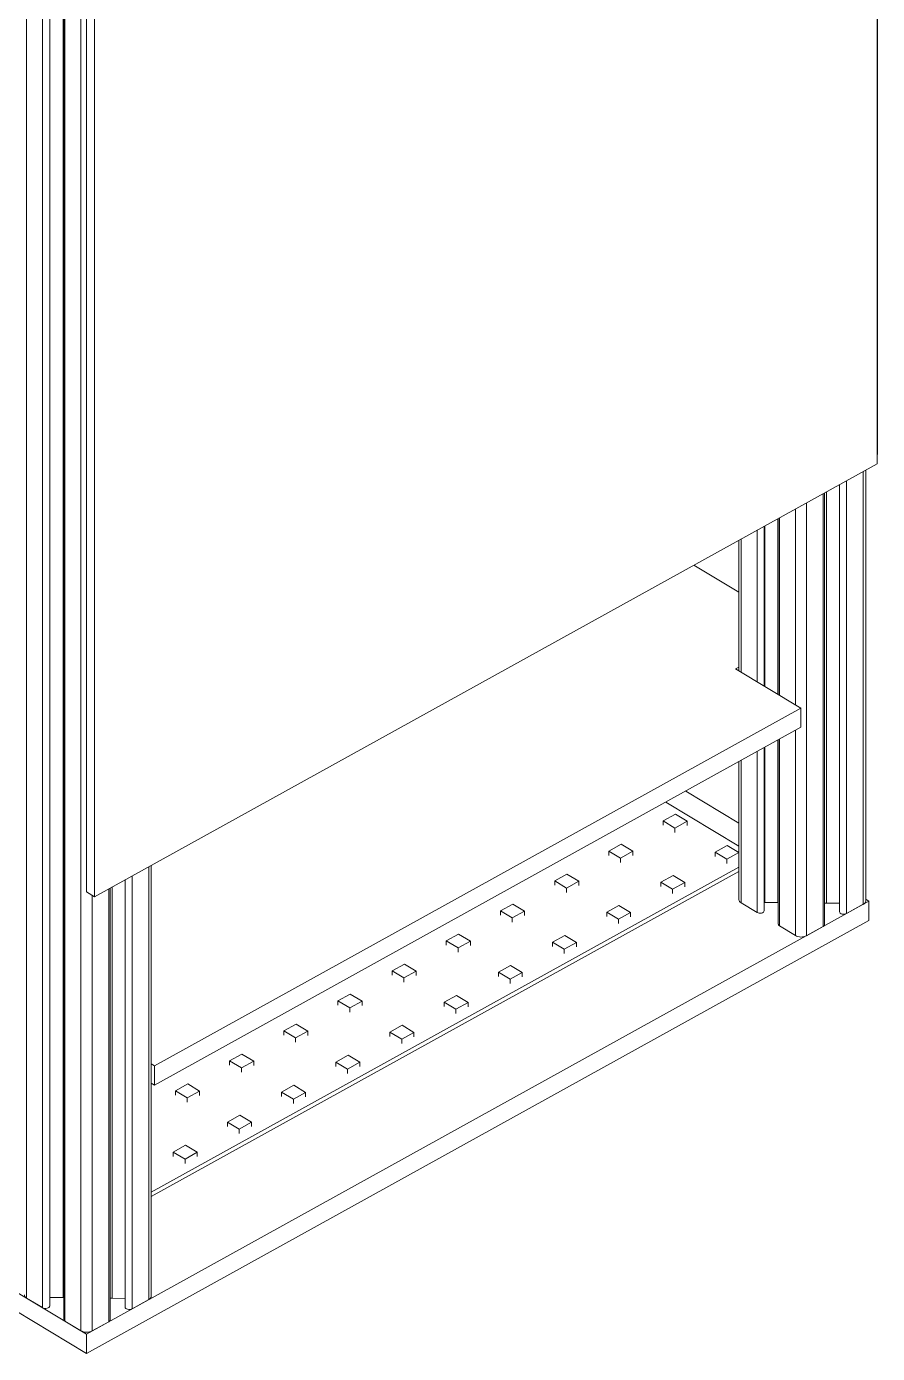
# Model space of a CAD drawing. Header units: inches. Extents: x 4 to 26.1, y 6.7 to 41.9.
# Drawn here: x 17.05 to 26.07, y 6.71 to 20.8 of the extents above; entities that cross this region are included whole.
import ezdxf

# ---------------------------------------------------------------- set-up
doc = ezdxf.new("R2010")
doc.units = ezdxf.units.IN
doc.header["$MEASUREMENT"] = 0
doc.layers.add('rails', color=7, linetype='Continuous', lineweight=35, true_color=0xd4d4d4)

# ---------------------------------------------------------------- blocks, each defined once
blk = doc.blocks.new('A$C382235AA')
at = {"color": 0, "linetype": 'Continuous', "lineweight": 0, "extrusion": (-4.89431e-17, 0.816497, 0.57735)}
for p, q in [((0.253, 25.221), (0.253, 10.524)), ((0.25, 10.422), (0.25, 25.119)), ((-8.771, 1.567), (-8.771, 20.959)), ((-8.601, 1.465), (-8.601, 20.857)), ((-8.526, 1.482), (-8.526, 20.874)), ((-8.382, 1.571), (-8.382, 20.963)), ((-8.376, 1.339), (-8.376, 20.731)), ((-8.364, 1.322), (-8.364, 20.714)), ((-8.194, 1.22), (-8.194, 20.611)), ((-8.136, 5.878), (-8.136, 20.575)), ((-8.05, 20.523), (-8.05, 5.826)), ((0.25, 10.522), (0.253, 10.524)), ((-8.05, 5.826), (0.25, 10.422)), ((0.103, 5.746), (0.103, 10.341)), ((0.129, 5.78), (0.129, 10.355)), ((-0.147, 5.666), (-0.147, 10.202)), ((-0.074, 5.648), (-0.074, 10.243)), ((-0.499, 5.413), (-0.499, 10.007)), ((-0.321, 5.511), (-0.321, 10.106)), ((-0.308, 5.529), (-0.308, 10.113)), ((-0.285, 10.126), (-0.285, 5.759)), ((-0.616, 7.863), (-0.616, 9.942)), ((-0.948, 8.064), (-0.948, 9.758)), ((-0.942, 9.762), (-0.942, 8.059)), ((-0.804, 7.977), (-0.804, 9.838)), ((-0.798, 7.973), (-0.798, 9.842)), ((-0.786, 7.966), (-0.786, 9.848)), ((-1.216, 8.225), (-1.216, 9.61)), ((-1.193, 8.211), (-1.193, 9.623)), ((-1.023, 8.109), (-1.023, 9.717)), ((-1.216, 9.059), (-1.693, 9.346)), ((-1.251, 8.246), (-1.216, 8.265)), ((-0.558, 7.829), (-1.251, 8.246)), ((-7.414, 4.032), (-0.558, 7.829)), ((-0.558, 7.829), (-0.558, 7.625)), ((-0.558, 7.625), (-7.414, 3.828)), ((-0.804, 5.766), (-0.804, 7.489)), ((-0.798, 5.534), (-0.798, 7.492)), ((-0.786, 5.516), (-0.786, 7.499)), ((-0.616, 5.414), (-0.616, 7.593)), ((-1.023, 5.659), (-1.023, 7.367)), ((-0.948, 5.677), (-0.948, 7.409)), ((-0.942, 7.413), (-0.942, 5.767)), ((-1.216, 5.795), (-1.216, 7.26)), ((-1.193, 5.761), (-1.193, 7.273)), ((-1.216, 6.609), (-1.78, 6.949)), ((-17.481, 6.808), (-8.136, 1.183)), ((-1.992, 6.831), (-1.216, 6.363)), ((-1.89, 6.703), (-2.02, 6.631)), ((-2.02, 6.631), (-1.896, 6.556)), ((-2.02, 6.585), (-2.02, 6.631)), ((-1.896, 6.556), (-1.766, 6.628)), ((-1.766, 6.628), (-1.89, 6.703)), ((-1.766, 6.582), (-1.766, 6.628)), ((-17.481, 6.604), (-8.136, 0.979)), ((-1.896, 6.51), (-1.896, 6.556)), ((-2.465, 6.384), (-2.595, 6.312)), ((-2.34, 6.309), (-2.465, 6.384)), ((-1.339, 6.371), (-1.469, 6.299)), ((-1.216, 6.297), (-1.339, 6.371)), ((-2.595, 6.312), (-2.47, 6.237)), ((-2.595, 6.266), (-2.595, 6.312)), ((-2.47, 6.237), (-2.34, 6.309)), ((-2.47, 6.191), (-2.47, 6.237)), ((-2.34, 6.263), (-2.34, 6.309)), ((-1.469, 6.299), (-1.345, 6.224)), ((-1.469, 6.253), (-1.469, 6.299)), ((-1.345, 6.224), (-1.216, 6.295)), ((-1.345, 6.178), (-1.345, 6.224)), ((-7.474, 1.551), (-7.474, 6.144)), ((-7.449, 1.586), (-7.449, 6.159)), ((-1.216, 6.141), (-7.449, 2.69)), ((-1.216, 6.095), (-7.449, 2.644)), ((-3.04, 6.066), (-3.169, 5.994)), ((-2.915, 5.991), (-3.04, 6.066)), ((-7.886, 1.334), (-7.886, 5.917)), ((-7.863, 5.929), (-7.863, 1.565)), ((-7.725, 1.471), (-7.725, 6.006)), ((-7.652, 1.453), (-7.652, 6.046)), ((-3.169, 5.994), (-3.045, 5.919)), ((-3.169, 5.948), (-3.169, 5.994)), ((-3.045, 5.919), (-2.915, 5.991)), ((-3.045, 5.873), (-3.045, 5.919)), ((-2.915, 5.945), (-2.915, 5.991)), ((-1.914, 6.053), (-2.044, 5.981)), ((-2.044, 5.981), (-1.919, 5.906)), ((-2.044, 5.935), (-2.044, 5.981)), ((-1.919, 5.906), (-1.789, 5.978)), ((-1.789, 5.978), (-1.914, 6.053)), ((-1.789, 5.932), (-1.789, 5.978)), ((-8.136, 5.878), (-8.05, 5.826)), ((-8.136, 1.183), (0.163, 5.779)), ((-8.076, 1.218), (-8.076, 5.842)), ((-7.899, 1.316), (-7.899, 5.909)), ((-1.919, 5.86), (-1.919, 5.906)), ((0.163, 5.779), (0.129, 5.8)), ((0.163, 5.575), (0.163, 5.779)), ((-3.614, 5.748), (-3.744, 5.676)), ((-3.744, 5.676), (-3.619, 5.601)), ((-3.744, 5.63), (-3.744, 5.676)), ((-3.619, 5.601), (-3.49, 5.673)), ((-3.49, 5.673), (-3.614, 5.748)), ((-3.49, 5.627), (-3.49, 5.673)), ((-2.488, 5.734), (-2.618, 5.663)), ((-2.618, 5.663), (-2.494, 5.588)), ((-2.618, 5.617), (-2.618, 5.663)), ((-2.494, 5.588), (-2.364, 5.659)), ((-2.364, 5.659), (-2.488, 5.734)), ((-2.364, 5.614), (-2.364, 5.659)), ((-1.193, 5.761), (-1.023, 5.659)), ((-0.942, 5.767), (-0.804, 5.766)), ((-0.285, 5.759), (-0.147, 5.758)), ((-0.074, 5.648), (0.103, 5.746)), ((-8.136, 0.979), (0.163, 5.575)), ((-3.619, 5.555), (-3.619, 5.601)), ((-2.494, 5.542), (-2.494, 5.588)), ((-0.786, 5.516), (-0.616, 5.414)), ((-0.499, 5.413), (-0.321, 5.511)), ((-4.189, 5.43), (-4.319, 5.358)), ((-4.319, 5.358), (-4.194, 5.283)), ((-4.319, 5.312), (-4.319, 5.358)), ((-4.194, 5.283), (-4.064, 5.355)), ((-4.064, 5.355), (-4.189, 5.43)), ((-4.064, 5.309), (-4.064, 5.355)), ((-3.063, 5.416), (-3.193, 5.344)), ((-2.938, 5.341), (-3.063, 5.416)), ((-4.194, 5.237), (-4.194, 5.283)), ((-3.193, 5.344), (-3.068, 5.269)), ((-3.193, 5.298), (-3.193, 5.344)), ((-3.068, 5.269), (-2.938, 5.341)), ((-3.068, 5.223), (-3.068, 5.269)), ((-2.938, 5.295), (-2.938, 5.341)), ((-4.763, 5.112), (-4.893, 5.04)), ((-4.639, 5.037), (-4.763, 5.112)), ((-3.638, 5.098), (-3.767, 5.026)), ((-3.513, 5.023), (-3.638, 5.098)), ((-4.893, 5.04), (-4.769, 4.965)), ((-4.893, 4.994), (-4.893, 5.04)), ((-4.769, 4.965), (-4.639, 5.037)), ((-4.769, 4.919), (-4.769, 4.965)), ((-4.639, 4.991), (-4.639, 5.037)), ((-3.767, 5.026), (-3.643, 4.951)), ((-3.767, 4.98), (-3.767, 5.026)), ((-3.643, 4.951), (-3.513, 5.023)), ((-3.643, 4.905), (-3.643, 4.951)), ((-3.513, 4.977), (-3.513, 5.023)), ((-5.338, 4.793), (-5.468, 4.722)), ((-5.213, 4.718), (-5.338, 4.793)), ((-5.468, 4.722), (-5.343, 4.647)), ((-5.468, 4.676), (-5.468, 4.722)), ((-5.343, 4.647), (-5.213, 4.718)), ((-5.213, 4.673), (-5.213, 4.718)), ((-4.212, 4.78), (-4.342, 4.708)), ((-4.342, 4.708), (-4.217, 4.633)), ((-4.342, 4.662), (-4.342, 4.708)), ((-4.217, 4.633), (-4.088, 4.705)), ((-4.088, 4.705), (-4.212, 4.78)), ((-4.088, 4.659), (-4.088, 4.705)), ((-5.343, 4.601), (-5.343, 4.647)), ((-4.217, 4.587), (-4.217, 4.633)), ((-5.912, 4.475), (-6.042, 4.403)), ((-6.042, 4.403), (-5.918, 4.328)), ((-6.042, 4.357), (-6.042, 4.403)), ((-5.918, 4.328), (-5.788, 4.4)), ((-5.788, 4.4), (-5.912, 4.475)), ((-5.788, 4.354), (-5.788, 4.4)), ((-4.787, 4.462), (-4.917, 4.39)), ((-4.917, 4.39), (-4.792, 4.315)), ((-4.917, 4.344), (-4.917, 4.39)), ((-4.792, 4.315), (-4.662, 4.387)), ((-4.662, 4.387), (-4.787, 4.462)), ((-4.662, 4.341), (-4.662, 4.387)), ((-5.918, 4.282), (-5.918, 4.328)), ((-4.792, 4.269), (-4.792, 4.315)), ((-6.487, 4.157), (-6.617, 4.085)), ((-6.617, 4.085), (-6.492, 4.01)), ((-6.617, 4.039), (-6.617, 4.085)), ((-6.362, 4.082), (-6.487, 4.157)), ((-5.361, 4.144), (-5.491, 4.072)), ((-5.237, 4.069), (-5.361, 4.144)), ((-7.449, 4.053), (-7.414, 4.032)), ((-7.414, 4.032), (-7.414, 3.828)), ((-6.492, 4.01), (-6.362, 4.082)), ((-6.492, 3.964), (-6.492, 4.01)), ((-6.362, 4.036), (-6.362, 4.082)), ((-5.491, 4.072), (-5.367, 3.997)), ((-5.491, 4.026), (-5.491, 4.072)), ((-5.367, 3.997), (-5.237, 4.069)), ((-5.367, 3.951), (-5.367, 3.997)), ((-5.237, 4.023), (-5.237, 4.069)), ((-7.414, 3.828), (-7.449, 3.849)), ((-7.062, 3.839), (-7.191, 3.767)), ((-6.937, 3.764), (-7.062, 3.839)), ((-5.936, 3.825), (-6.066, 3.753)), ((-5.811, 3.75), (-5.936, 3.825)), ((-7.191, 3.767), (-7.067, 3.692)), ((-7.191, 3.721), (-7.191, 3.767)), ((-7.067, 3.692), (-6.937, 3.764)), ((-7.067, 3.646), (-7.067, 3.692)), ((-6.937, 3.718), (-6.937, 3.764)), ((-6.066, 3.753), (-5.941, 3.678)), ((-6.066, 3.707), (-6.066, 3.753)), ((-5.941, 3.678), (-5.811, 3.75)), ((-5.941, 3.632), (-5.941, 3.678)), ((-5.811, 3.704), (-5.811, 3.75)), ((-6.51, 3.507), (-6.64, 3.435)), ((-6.64, 3.435), (-6.516, 3.36)), ((-6.64, 3.389), (-6.64, 3.435)), ((-6.516, 3.36), (-6.386, 3.432)), ((-6.386, 3.432), (-6.51, 3.507)), ((-6.386, 3.386), (-6.386, 3.432)), ((-6.516, 3.314), (-6.516, 3.36)), ((-7.085, 3.189), (-7.215, 3.117)), ((-7.215, 3.117), (-7.09, 3.042)), ((-7.215, 3.071), (-7.215, 3.117)), ((-7.09, 3.042), (-6.96, 3.114)), ((-6.96, 3.114), (-7.085, 3.189)), ((-6.96, 3.068), (-6.96, 3.114)), ((-7.09, 2.996), (-7.09, 3.042)), ((-8.771, 1.567), (-8.601, 1.465)), ((-8.526, 1.573), (-8.382, 1.571)), ((-7.863, 1.565), (-7.725, 1.563)), ((-7.652, 1.453), (-7.474, 1.551)), ((-8.364, 1.322), (-8.194, 1.22)), ((-8.076, 1.218), (-7.899, 1.316)), ((-8.136, 0.979), (-8.136, 1.183))]:
    blk.add_line(p, q, dxfattribs=at)
at = {"color": 0, "linetype": 'Continuous', "lineweight": 0}
for centre, major_axis, start_param, end_param in [((-1.133, 5.795), (-0.083, 0), 0, 0.764554), ((-0.983, 5.909), (0.0435, 0), -0.631943, -0.272452), ((0.046, 5.78), (0.083, 0), -0.806242, 0), ((-0.992, 5.677), (0.0435, 0), -2.377039, 0), ((-0.807, 5.693), (-0.125, 0), -1.642887, -1.591641), ((-0.287, 5.687), (-0.125, 0), -1.591641, -1.406129), ((-0.104, 5.666), (-0.0435, 0), 0, 2.33535), ((-0.754, 5.534), (-0.0435, 0), 0, 0.764554), ((-0.351, 5.529), (0.0435, 0), -0.806242, 0), ((-0.556, 5.447), (0.083, 0), -2.377039, -0.806242), ((-8.711, 1.6), (-0.083, 0), 0, 0.764554), ((-8.385, 1.499), (-0.125, 0), -1.642887, -1.591641), ((-7.865, 1.493), (-0.125, 0), -1.591641, -1.406129), ((-7.532, 1.586), (0.083, 0), -0.806242, 0), ((-8.57, 1.482), (0.0435, 0), -2.377039, 0), ((-7.682, 1.471), (-0.0435, 0), 0, 2.33535), ((-8.332, 1.339), (-0.0435, 0), 0, 0.764554), ((-7.929, 1.334), (0.0435, 0), -0.806242, 0), ((-8.134, 1.253), (0.083, 0), -2.377039, -0.806242)]:
    blk.add_ellipse(centre, major_axis=major_axis, ratio=0.57735, start_param=start_param, end_param=end_param, dxfattribs=at)

msp = doc.modelspace()

# ---------------------------------------------------------------- block references
at = {"layer": 'rails'}
msp.add_blockref('A$C382235AA', (25.821, 5.735), dxfattribs=at)

doc.saveas('drawing.dxf')
